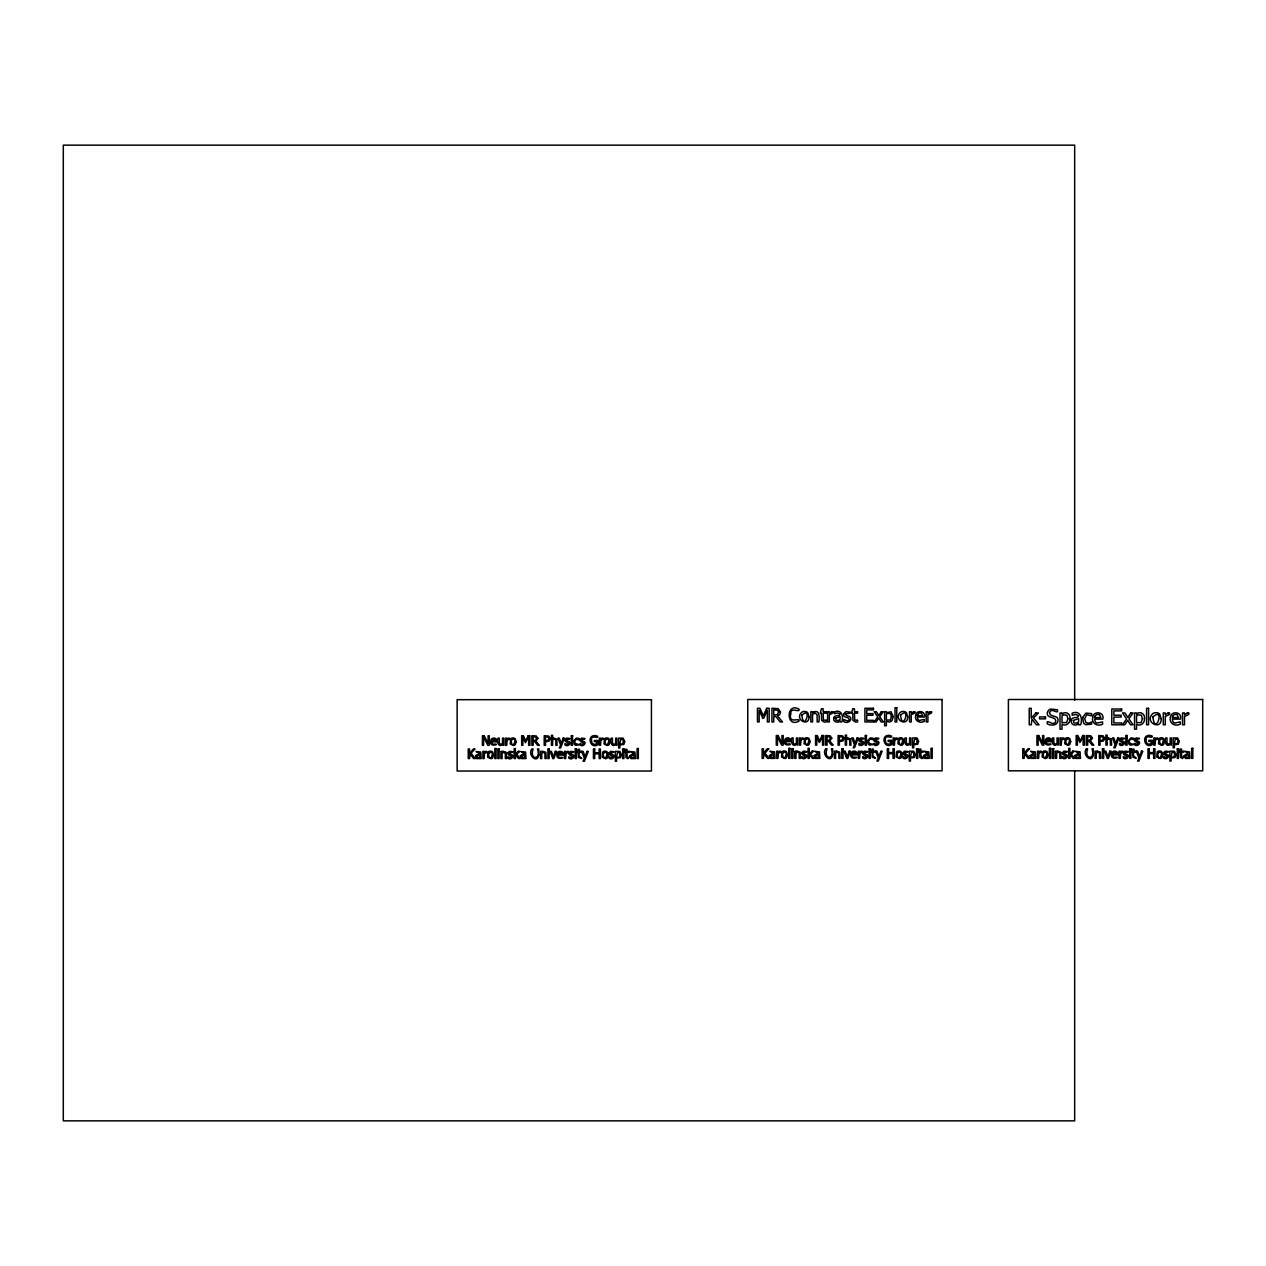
<?xml version="1.0" encoding="UTF-8"?>
<svg xmlns="http://www.w3.org/2000/svg" width="1266" height="1266" viewBox="0 0 1266 1266"><rect width="100%" height="100%" fill="white"/><g stroke="black" fill="none" stroke-linecap="round" stroke-linejoin="round"><path stroke-width="1.5" d="M831.667 711.793L829.325 713.217L829.325 711.698L827.6 711.698L827.6 721.952L829.325 721.952L829.325 714.673C830.971 713.977 835.465 712.473 831.667 711.793A3.355 3.355 0 0 1 833.028 711.761M913.577 711.793L911.235 713.217L911.235 711.698L909.51 711.698L909.51 721.952L911.235 721.952L911.235 714.673C912.881 713.977 917.391 712.473 913.577 711.793A3.355 3.355 0 0 1 914.938 711.761M930.241 711.793L927.899 713.217L927.899 711.698L926.174 711.698L926.174 721.952L927.899 721.952L927.899 714.673C929.545 713.977 934.055 712.473 930.241 711.793A3.355 3.355 0 0 1 931.602 711.761M1167.98 713.075L1165.274 714.736L1165.274 712.964L1163.28 712.964L1163.28 724.801L1165.274 724.801L1165.274 716.398C1167.189 715.591 1172.379 713.866 1167.98 713.075A3.877 3.877 0 0 1 1169.562 713.043M1187.223 713.075L1184.517 714.736L1184.517 712.964L1182.539 712.964L1182.539 724.801L1184.517 724.801L1184.517 716.398C1186.432 715.591 1191.622 713.866 1187.223 713.075A3.877 3.877 0 0 1 1188.806 713.043M875.645 751.165L878.272 758.033L876.974 761.056L878.288 761.056L882.165 751.165L880.899 751.165L878.936 756.514L876.958 751.165L873.35 751.165L873.35 749.092L872.147 749.092L871.325 752.178L872.147 752.178L872.274 757.226L875.597 758.318C874.948 756.704 871.261 756.562 873.35 752.178L875.597 752.178L875.597 751.165M1074.676 700.161L1074.676 145.147L63.3 145.147L63.3 1120.853L1074.676 1120.853L1074.676 771.263M538.778 754.963C537.417 764.142 527.257 755.058 531.831 748.95L533.097 748.95C529.204 760.28 541.405 760.28 537.496 748.95L538.778 748.95L538.778 754.963M832.664 754.773C831.303 763.952 821.143 754.868 825.701 748.76L826.983 748.76C823.074 760.091 835.291 760.091 831.382 748.76L832.664 748.76L832.664 754.773M1093.302 754.773C1091.941 763.952 1081.781 754.868 1086.355 748.76L1087.621 748.76C1083.728 760.091 1095.929 760.091 1092.02 748.76L1093.302 748.76L1093.302 754.773M621.416 754.773L620.562 757.654L616.574 758.223L616.574 761.246L615.371 761.246L615.371 751.355L619.897 751.403L621.416 754.773M624.692 741.544L623.822 744.424L619.849 744.978L619.849 748L618.631 748L618.631 738.125L623.157 738.173L624.692 741.544M893.226 716.556L892.008 720.639L889.792 722.063L886.358 721.43L886.358 725.735L884.633 725.735L884.633 711.698L886.358 711.698L886.358 712.774L891.058 711.761L893.226 716.556M915.302 754.583L914.432 757.464L910.46 758.018L910.46 761.056L909.241 761.056L909.241 751.165L913.767 751.213L915.302 754.583M918.578 741.354L917.708 744.218L913.736 744.788L913.736 747.81L912.517 747.81L912.517 737.936L917.043 737.983L918.578 741.354M1069.944 718.582C1070.545 722.807 1065.925 726.937 1062 724.215L1062 729.169L1060.006 729.169L1060.006 712.964L1062 712.964L1062 714.214C1065.276 710.479 1070.862 714.024 1069.944 718.582M1144.48 718.582C1145.065 722.807 1140.46 726.937 1136.536 724.215L1136.536 729.169L1134.542 729.169L1134.542 712.964L1136.536 712.964L1136.536 714.214C1139.811 710.479 1145.382 714.024 1144.48 718.582M1175.94 754.583L1175.085 757.464L1171.097 758.018L1171.097 761.056L1169.895 761.056L1169.895 751.165L1174.421 751.213L1175.94 754.583M1179.216 741.354L1178.345 744.218L1174.373 744.788L1174.373 747.81L1173.155 747.81L1173.155 737.936L1177.681 737.983L1179.216 741.354M493.582 754.979L492.711 757.78A2.849 2.849 0 0 1 491.066 758.714L487.632 757.195L488.027 752.162A2.88 2.88 0 0 1 489.673 751.229L491.066 751.229A2.849 2.849 0 0 1 492.711 752.162L493.582 754.979M516.196 741.734L515.309 744.55A2.849 2.849 0 0 1 513.664 745.484L510.23 743.965L510.625 738.933A2.88 2.88 0 0 1 512.287 737.983L513.664 737.983A2.849 2.849 0 0 1 515.309 738.917L516.196 741.734M591.396 739.66L591.855 742.841L593.849 744.361L596.523 744.123L596.523 741.623L594.292 741.623L594.292 740.499L597.789 740.499L597.789 744.709C590.636 749.694 586.364 735.768 594.609 735.546A6.172 6.172 0 0 1 597.109 736.084L597.742 736.369C598.422 739.423 591.175 734.106 591.396 739.66M608.218 754.979L607.332 757.78A2.849 2.849 0 0 1 605.686 758.714L602.252 757.195L602.648 752.162A2.88 2.88 0 0 1 604.293 751.229L605.686 751.229A2.849 2.849 0 0 1 607.332 752.162L608.218 754.979M610.006 741.734L609.136 744.55A2.849 2.849 0 0 1 607.49 745.484L604.04 743.965L604.452 738.933A2.88 2.88 0 0 1 606.097 737.983L607.49 737.983A2.849 2.849 0 0 1 609.136 738.917L610.006 741.734M787.468 754.773L786.597 757.59A2.849 2.849 0 0 1 784.952 758.524L781.502 757.005L781.913 751.972A2.88 2.88 0 0 1 783.559 751.023L784.952 751.023A2.849 2.849 0 0 1 786.597 751.972L787.468 754.773M790.68 713.882C788.322 724.674 799.811 716.967 799.068 721.019C785.87 728.725 785.901 701.586 799.068 709.197C800.128 713.438 790.221 706.096 790.68 713.882M809.069 716.825C809.18 727.08 794.731 720.022 801.172 712.837A4.083 4.083 0 0 1 803.514 711.508L805.477 711.508A4.035 4.035 0 0 1 807.819 712.837L809.069 716.825M810.066 741.544L809.196 744.361A2.849 2.849 0 0 1 807.55 745.294L804.116 743.775L804.511 738.743A2.88 2.88 0 0 1 806.157 737.793L807.55 737.793A2.849 2.849 0 0 1 809.196 738.727L810.066 741.544M885.282 739.471L885.725 742.651L887.719 744.171L890.409 743.917L890.409 741.433L888.178 741.433L888.178 740.309L891.675 740.309L891.675 744.519C884.523 749.504 880.25 735.578 888.479 735.356A6.172 6.172 0 0 1 890.995 735.894L891.628 736.179C892.324 739.233 885.029 733.916 885.282 739.471M902.088 754.773L901.218 757.59A2.849 2.849 0 0 1 899.572 758.524L896.122 757.005L896.534 751.972A2.88 2.88 0 0 1 898.18 751.023L899.572 751.023A2.849 2.849 0 0 1 901.218 751.972L902.088 754.773M903.892 741.544L903.006 744.361A2.849 2.849 0 0 1 901.36 745.294L897.926 743.775L898.322 738.743A2.88 2.88 0 0 1 899.984 737.793L901.36 737.793A2.849 2.849 0 0 1 903.006 738.727L903.892 741.544M907.738 716.825C907.864 727.08 893.416 720.022 899.841 712.837A4.083 4.083 0 0 1 902.183 711.508L904.161 711.508A4.035 4.035 0 0 1 906.488 712.837L907.738 716.825M1048.106 754.773L1047.235 757.59A2.849 2.849 0 0 1 1045.589 758.524L1042.155 757.005L1042.551 751.972A2.88 2.88 0 0 1 1044.197 751.023L1045.589 751.023A2.849 2.849 0 0 1 1047.235 751.972L1048.106 754.773M1070.72 741.544L1069.833 744.361A2.849 2.849 0 0 1 1068.188 745.294L1064.753 743.775L1065.149 738.743A2.88 2.88 0 0 1 1066.811 737.793L1068.188 737.793A2.849 2.849 0 0 1 1069.833 738.727L1070.72 741.544M1145.92 739.471L1146.379 742.651L1148.373 744.171L1151.047 743.917L1151.047 741.433L1148.816 741.433L1148.816 740.309L1152.313 740.309L1152.313 744.519C1145.16 749.504 1140.888 735.578 1149.132 735.356A6.172 6.172 0 0 1 1151.633 735.894L1152.266 736.179C1152.962 739.233 1145.683 733.916 1145.92 739.471M1161.238 718.898C1161.381 730.735 1144.686 722.585 1152.123 714.293A4.716 4.716 0 0 1 1154.829 712.742L1157.108 712.742A4.668 4.668 0 0 1 1159.798 714.277L1161.238 718.898M1162.742 754.773L1161.856 757.59A2.849 2.849 0 0 1 1160.21 758.524L1156.776 757.005L1157.171 751.972A2.88 2.88 0 0 1 1158.833 751.023L1160.21 751.023A2.849 2.849 0 0 1 1161.856 751.972L1162.742 754.773M1164.53 741.544L1163.66 744.361A2.849 2.849 0 0 1 1162.014 745.294L1158.564 743.775L1158.976 738.743A2.88 2.88 0 0 1 1160.621 737.793L1162.014 737.793A2.849 2.849 0 0 1 1163.66 738.727L1164.53 741.544M490.702 740.942C488.739 748.617 502.46 743.158 493.265 744.281A2.01 2.01 0 0 1 492.237 743.411L491.873 741.86L496.873 741.86C498.108 737.382 490.923 736.511 490.702 740.942M557.072 754.172C555.125 761.863 568.814 756.388 559.635 757.527A2.01 2.01 0 0 1 558.607 756.657L558.259 755.09L563.259 755.09C564.478 750.611 557.309 749.741 557.072 754.172M784.588 740.752C782.641 748.428 796.314 742.968 787.151 744.091A2.01 2.01 0 0 1 786.107 743.221L785.759 741.67L790.759 741.67C791.978 737.192 784.809 736.321 784.588 740.752M850.958 753.982C848.995 761.657 862.716 756.198 853.521 757.321A2.01 2.01 0 0 1 852.493 756.467L852.129 754.9L857.129 754.9C858.364 750.422 851.179 749.551 850.958 753.982M915.666 715.701C914.258 720.765 920.24 723.899 924.243 721.319L924.243 719.452L919.306 720.449A2.849 2.849 0 0 1 917.834 719.215L917.328 716.999L924.433 716.999C926.174 710.637 915.983 709.403 915.666 715.701M1045.225 740.752C1043.263 748.428 1056.983 742.968 1047.789 744.091A2.01 2.01 0 0 1 1046.76 743.221L1046.396 741.67L1051.397 741.67C1052.632 737.192 1045.447 736.321 1045.225 740.752M1092.7 717.585C1091.086 723.44 1097.97 727.048 1102.607 724.089L1102.607 721.921L1096.894 723.076A3.292 3.292 0 0 1 1095.201 721.652L1094.631 719.104L1102.828 719.104C1104.838 711.745 1093.064 710.321 1092.7 717.585M1111.595 753.982C1109.633 761.657 1123.353 756.198 1114.159 757.321A2.01 2.01 0 0 1 1113.13 756.467L1112.782 754.9L1117.783 754.9C1119.002 750.422 1111.833 749.551 1111.595 753.982M1170.385 717.585C1168.771 723.44 1175.671 727.048 1180.292 724.089L1180.292 721.921L1174.595 723.076A3.292 3.292 0 0 1 1172.902 721.652L1172.316 719.104L1180.513 719.104C1182.523 711.745 1170.749 710.321 1170.385 717.585M573.878 740.863L574.368 744.06A2.801 2.801 0 0 0 575.824 745.278C585.952 743.854 569.795 745.753 576.315 739.186L579.322 739.882L579.322 738.521L576.473 738.015L573.878 740.863M867.764 740.673L868.239 743.87A2.801 2.801 0 0 0 869.71 745.088C879.854 743.633 863.665 745.579 870.201 738.996L873.208 739.692L873.208 738.315L870.359 737.825L867.764 740.673M1082.683 717.458L1083.474 722.696A4.589 4.589 0 0 0 1085.864 724.69L1091.609 724.136L1091.609 721.905L1089.029 723.25L1086.054 722.68L1084.646 718.898L1086.687 714.72L1091.609 715.844L1091.609 713.613L1085.864 713.122L1082.683 717.458M1128.402 740.673L1128.892 743.87A2.801 2.801 0 0 0 1130.348 745.088C1140.508 743.633 1124.303 745.579 1130.839 738.996L1133.845 739.692L1133.845 738.315L1130.997 737.825L1128.402 740.673M550.299 738.616L548.906 741.196L545.504 741.765L545.504 745.342L544.222 745.342L544.222 735.72L548.653 736.052L550.299 738.616M844.169 738.426L842.792 741.006L839.374 741.56L839.374 745.152L838.092 745.152L838.092 735.53L842.539 735.862L844.169 738.426M1104.822 738.426L1103.43 741.006L1100.027 741.56L1100.027 745.152L1098.746 745.152L1098.746 735.53L1103.177 735.862L1104.822 738.426M507.903 752.922L508.22 754.599L511.796 756.672L510.261 757.733L507.888 756.783L507.824 758.144C511.005 761.04 515.8 755.232 510.736 754.409C505.894 751.862 513.743 753.254 512.777 751.703L509.438 751.339L507.903 752.922M565.016 739.692L565.348 741.37L568.925 743.427L567.39 744.487L565 743.553L564.937 744.914C568.117 747.81 572.928 741.987 567.848 741.18C563.006 738.632 570.855 740.009 569.89 738.474L566.567 738.11L565.016 739.692M568.877 752.922L569.209 754.599L572.786 756.672L571.251 757.733L568.798 756.783L568.798 758.144C571.979 761.04 576.79 755.232 571.71 754.409C566.883 751.862 574.732 753.254 573.767 751.703L570.428 751.339L568.877 752.922M580.05 739.692L580.382 741.37L583.958 743.427L582.423 744.487L580.05 743.553L579.986 744.914C583.151 747.81 587.962 741.987 582.882 741.18C578.056 738.632 585.905 740.009 584.939 738.474L581.6 738.11L580.05 739.692M609.088 752.922L609.421 754.599L612.997 756.672L611.462 757.733L609.073 756.783L609.009 758.144C612.19 761.04 617.001 755.232 611.921 754.409C607.079 751.862 614.928 753.254 613.963 751.703L610.639 751.339L609.088 752.922M801.774 752.732L802.106 754.409L805.682 756.467L804.147 757.527L801.758 756.593L801.695 757.954C804.875 760.85 809.686 755.042 804.606 754.22C799.764 751.672 807.613 753.064 806.648 751.513L803.324 751.149L801.774 752.732M843.71 713.913C842.333 718.408 849.85 716.303 849.106 719.943C847.429 722.981 842.634 716.952 843.599 721.335C848.125 725.45 854.93 717.189 847.729 716.034C840.861 712.41 852.002 714.388 850.641 712.188L845.91 711.666L843.71 713.913M858.902 739.502L859.234 741.18L862.811 743.237L861.26 744.297L858.886 743.364L858.823 744.725C862.004 747.62 866.799 741.797 861.735 740.974C856.892 738.442 864.741 739.819 863.776 738.284L860.453 737.92L858.902 739.502M862.763 752.732L863.096 754.409L866.672 756.467L865.137 757.527L862.747 756.593L862.684 757.954C865.865 760.85 870.676 755.042 865.596 754.22C860.753 751.672 868.603 753.064 867.637 751.513L864.314 751.149L862.763 752.732M873.936 739.502L874.268 741.18L877.844 743.237L876.309 744.297L873.92 743.364L873.857 744.725C877.037 747.62 881.848 741.797 876.768 740.974C871.926 738.442 879.775 739.819 878.81 738.284L875.486 737.92L873.936 739.502M902.975 752.732L903.307 754.409L906.867 756.467L905.332 757.527L902.895 756.593L902.895 757.954C906.076 760.85 910.871 755.042 905.807 754.22C900.965 751.672 908.814 753.064 907.849 751.513L904.525 751.149L902.975 752.732M1062.427 752.732L1062.744 754.409L1066.32 756.467L1064.785 757.527L1062.348 756.593L1062.348 757.954C1065.529 760.85 1070.324 755.042 1065.26 754.22C1060.417 751.672 1068.267 753.064 1067.301 751.513L1063.962 751.149L1062.427 752.732M1119.54 739.502L1119.872 741.18L1123.448 743.237L1121.913 744.297L1119.46 743.364L1119.46 744.725C1122.641 747.62 1127.452 741.797 1122.372 740.974C1117.53 738.442 1125.379 739.819 1124.43 738.284L1121.09 737.92L1119.54 739.502M1123.401 752.732L1123.733 754.409L1127.31 756.467L1125.775 757.527L1123.401 756.593L1123.322 757.954C1126.503 760.85 1131.313 755.042 1126.234 754.22C1121.407 751.672 1129.256 753.064 1128.291 751.513L1124.952 751.149L1123.401 752.732M1134.573 739.502L1134.906 741.18L1138.482 743.237L1136.947 744.297L1134.51 743.364L1134.51 744.725C1137.675 747.62 1142.486 741.797 1137.406 740.974C1132.579 738.442 1140.429 739.819 1139.463 738.284L1136.124 737.92L1134.573 739.502M1163.612 752.732L1163.945 754.409L1167.521 756.467L1165.986 757.527L1163.596 756.593L1163.533 757.954C1166.714 760.85 1171.525 755.042 1166.445 754.22C1161.602 751.672 1169.452 753.064 1168.486 751.513L1165.163 751.149L1163.612 752.732M1047.504 712.331C1045.542 719.104 1057.015 715.86 1055.622 721.715C1053.518 727.032 1045.827 717.775 1047.298 723.867C1050.875 726.067 1057.885 725.64 1058.028 720.322C1058.661 714.499 1048.438 717.68 1049.815 712.03C1051.761 707.203 1058.835 715.48 1057.411 709.767L1050.606 709.071A5.032 5.032 0 0 0 1048.248 710.732L1047.504 712.331M488.518 753.745C489.8 766.294 496.256 747.051 488.518 753.745M511.132 740.515C512.398 753.048 518.87 733.805 511.132 740.515M603.138 753.745C604.42 766.294 610.892 747.051 603.138 753.745M604.942 740.515C606.208 753.048 612.681 733.805 604.942 740.515M782.404 753.555C783.686 766.088 790.142 746.861 782.404 753.555M801.869 715.1C803.673 732.887 812.867 705.573 801.869 715.1M805.002 740.325C806.284 752.859 812.74 733.615 805.002 740.325M900.553 715.1C902.357 732.887 911.536 705.573 900.553 715.1M897.024 753.555C898.306 766.088 904.763 746.861 897.024 753.555M898.828 740.325C900.094 752.859 906.567 733.615 898.828 740.325M1043.042 753.555C1044.323 766.088 1050.78 746.861 1043.042 753.555M1065.656 740.325C1066.922 752.859 1073.394 733.615 1065.656 740.325M1152.93 716.888C1155.019 737.445 1165.622 705.89 1152.93 716.888M1157.662 753.555C1158.944 766.088 1165.416 746.861 1157.662 753.555M1159.466 740.325C1160.748 752.859 1167.205 733.615 1159.466 740.325M620.166 754.916L619.359 757.242L616.574 757.226L617.491 752.542L619.549 752.7L620.166 754.916M623.442 741.686L622.619 744.012L619.849 743.997L620.767 739.312L622.809 739.471L623.442 741.686M891.454 716.746L890.299 720.053L886.358 720.038L886.358 714.23L887.656 713.391L890.568 713.597L891.454 716.746M914.052 754.726L913.229 757.052L910.46 757.036L911.378 752.352L913.419 752.51L914.052 754.726M917.312 741.48L916.505 743.807L913.736 743.807L914.638 739.122L916.695 739.281L917.312 741.48M1067.887 718.803L1066.558 722.617L1062 722.601L1062 715.891L1063.503 714.91L1066.858 715.163L1067.887 718.803M1142.423 718.803L1141.093 722.617L1136.536 722.601L1136.536 715.891L1138.039 714.91L1141.394 715.163L1142.423 718.803M1174.69 754.726L1173.883 757.052L1171.097 757.036L1172.015 752.352L1174.073 752.51L1174.69 754.726M1177.966 741.48L1177.143 743.807L1174.373 743.807L1175.291 739.122L1177.333 739.281L1177.966 741.48M475.51 755.786L476.776 758.603L481.175 758.571L480.732 752.067L476.016 751.513C480.368 753.856 481.191 751.798 475.51 755.786M520.342 755.786L521.608 758.603L526.007 758.571L525.564 752.067L520.848 751.513C525.2 753.856 526.023 751.798 520.342 755.786M629.708 755.786L630.974 758.603L635.374 758.571L634.931 752.067L630.215 751.513C634.567 753.856 635.39 751.798 629.708 755.786M769.396 755.596L770.662 758.413L775.061 758.381L774.618 751.877L769.902 751.324C774.254 753.666 775.077 751.608 769.396 755.596M814.212 755.596L815.478 758.413L819.877 758.381L819.45 751.877L814.718 751.324C819.07 753.666 819.909 751.608 814.212 755.596M833.772 717.996C832.648 721.81 837.839 723.598 840.102 720.86L840.102 721.952L841.811 721.952C843.947 716.445 841.32 708.802 834.484 711.919L834.484 713.676L837.617 712.98L839.912 713.897C840.735 716.967 833.977 714.214 833.772 717.996M923.594 755.596L924.845 758.413L929.26 758.381L928.817 751.877L924.101 751.324C928.453 753.666 929.276 751.608 923.594 755.596M1030.033 755.596L1031.299 758.413L1035.699 758.381L1035.256 751.877L1030.54 751.324C1034.892 753.666 1035.715 751.608 1030.033 755.596M1071.305 720.243C1070.023 724.658 1076.005 726.716 1078.616 723.551L1078.616 724.801L1080.61 724.801C1083.063 718.455 1080.04 709.625 1072.144 713.233L1072.144 715.243L1075.752 714.451L1078.41 715.512C1079.344 719.056 1071.558 715.876 1071.305 720.243M1074.866 755.596L1076.132 758.413L1080.531 758.381L1080.088 751.877L1075.372 751.324C1079.724 753.666 1080.547 751.608 1074.866 755.596M1184.232 755.596L1185.498 758.413L1189.898 758.381L1189.454 751.877L1184.739 751.324C1189.091 753.666 1189.913 751.608 1184.232 755.596M537.892 738.331L535.898 741.164L539.316 745.342L537.654 745.342L534.616 741.512L533.144 741.512L533.144 745.342L531.862 745.342L531.862 735.72L536.278 735.957L537.892 738.331M780.505 711.998L779.729 714.515L777.656 716.002L782.53 721.952L780.173 721.952L775.836 716.524L773.763 716.524L773.763 721.952L771.943 721.952L771.943 708.28L778.21 708.628L780.505 711.998M831.778 738.141L829.784 740.958L833.202 745.152L831.54 745.152L828.486 741.322L827.03 741.322L827.03 745.152L825.748 745.152L825.748 735.53L830.164 735.768L831.778 738.141M1092.416 738.141L1090.422 740.958L1093.84 745.152L1092.178 745.152L1089.14 741.322L1087.668 741.322L1087.668 745.152L1086.386 745.152L1086.386 735.53L1090.801 735.768L1092.416 738.141M536.547 738.426L535.676 740.214L533.144 740.452L533.144 736.828L535.945 737.144L536.547 738.426M778.606 712.125L777.34 714.657L773.763 715.005L773.763 709.846L777.735 710.321L778.606 712.125M830.433 738.236L829.547 740.009L827.03 740.262L827.03 736.622L829.831 736.954L830.433 738.236M1091.07 738.236L1090.2 740.009L1087.668 740.262L1087.668 736.622L1090.469 736.954L1091.07 738.236M476.76 755.913L477.029 757.337L478.595 757.606L479.972 756.799L479.972 754.805L476.76 755.913M521.592 755.913L521.861 757.337L523.428 757.606L524.789 756.799L524.789 754.805L521.592 755.913M548.953 738.664L548.067 740.357L545.504 740.673L545.504 736.828L548.273 737.192L548.953 738.664M630.959 755.913L631.228 757.337L632.794 757.606L634.155 756.799L634.155 754.805L630.959 755.913M770.646 755.723L770.915 757.147L772.482 757.4L773.842 756.609L773.842 754.599L770.646 755.723M815.478 755.723L815.747 757.147L817.314 757.4L818.675 756.609L818.675 754.599L815.478 755.723M835.544 718.17L835.924 720.196L838.155 720.56L840.102 719.42L840.102 716.588L835.544 718.17M842.84 738.458L841.937 740.167L839.374 740.468L839.374 736.622L842.143 737.002L842.84 738.458M924.845 755.723L925.114 757.147L926.68 757.4L928.041 756.609L928.041 754.599L924.845 755.723M1031.284 755.723L1031.553 757.147L1033.119 757.4L1034.496 756.609L1034.496 754.599L1031.284 755.723M1073.362 720.449L1073.805 722.791L1076.385 723.202L1078.616 721.889L1078.616 718.613L1073.362 720.449M1076.116 755.723L1076.385 757.147L1077.952 757.4L1079.312 756.609L1079.312 754.599L1076.116 755.723M1103.477 738.458L1102.591 740.167L1100.027 740.468L1100.027 736.622L1102.797 737.002L1103.477 738.458M1185.482 755.723L1185.751 757.147L1187.318 757.4L1188.679 756.609L1188.679 754.599L1185.482 755.723M492.063 740.119L491.873 740.927L495.702 740.927L494.737 739.075L492.063 740.119M558.433 753.365L558.259 754.172L562.072 754.172L561.107 752.305L558.433 753.365M785.933 739.93L785.759 740.737L789.573 740.737L788.623 738.885L785.933 739.93M852.319 753.175L852.129 753.966L855.958 753.966L854.993 752.115L852.319 753.175M917.581 714.546L917.328 715.686L922.756 715.686L921.395 713.043L919.053 713.043L917.581 714.546M1046.586 739.93L1046.396 740.737L1050.226 740.737L1049.261 738.885L1046.586 739.93M1094.916 716.255L1094.631 717.569L1100.882 717.569L1099.315 714.515L1096.609 714.53L1094.916 716.255M1112.956 753.175L1112.782 753.966L1116.596 753.966L1115.631 752.115L1112.956 753.175M1172.617 716.255L1172.316 717.569L1178.583 717.569L1177 714.515L1174.31 714.53L1172.617 716.255M555.331 751.355L553.369 756.926L551.39 751.355L550.093 751.355L552.783 758.571L553.875 758.571L556.597 751.355L555.331 751.355M849.217 751.165L847.255 756.736L845.277 751.165L843.963 751.165L846.669 758.381L847.761 758.381L850.483 751.165L849.217 751.165M1109.855 751.165L1107.892 756.736L1105.914 751.165L1104.617 751.165L1107.307 758.381L1108.399 758.381L1111.121 751.165L1109.855 751.165M563.196 738.125L561.234 743.474L559.271 738.125L557.958 738.125L560.585 744.994L559.287 748L560.585 748L564.462 738.125L563.196 738.125M587.013 751.355L585.05 756.704L583.088 751.355L579.48 751.355L579.48 749.282L578.261 749.282L577.438 752.368L578.261 752.368L578.404 757.432L581.711 758.508C581.047 756.91 577.407 756.736 579.48 752.368L581.711 752.368L581.711 751.355L584.386 758.223L583.104 761.246L584.401 761.246L588.279 751.355L587.013 751.355M857.082 737.936L855.12 743.284L853.142 737.936L851.844 737.936L854.455 744.804L853.173 747.81L854.471 747.81L858.348 737.936L857.082 737.936M1117.72 737.936L1115.757 743.284L1113.795 737.936L1112.482 737.936L1115.109 744.804L1113.811 747.81L1115.109 747.81L1118.986 737.936L1117.72 737.936M1141.536 751.165L1139.574 756.514L1137.612 751.165L1134.004 751.165L1134.004 749.092L1132.785 749.092L1131.962 752.178L1132.785 752.178L1132.928 757.226L1136.235 758.318C1135.586 756.704 1131.899 756.562 1134.004 752.178L1136.235 752.178L1136.235 751.165L1138.909 758.033L1137.628 761.056L1138.925 761.056L1142.802 751.165L1141.536 751.165M528.144 735.72L525.817 741.085L523.412 735.72L521.671 735.72L521.671 745.342L522.874 745.342L522.874 737.049L525.358 742.699L528.634 737.049L528.634 745.342L529.916 745.342L529.916 735.72L528.144 735.72M766.658 708.28L763.351 715.891L759.948 708.28L757.464 708.28L757.464 721.952L759.157 721.952L759.157 710.179L762.702 718.186L763.794 718.186L767.354 710.179L767.354 721.952L769.174 721.952L769.174 708.28L766.658 708.28M822.014 735.53L819.703 740.895L817.298 735.53L815.557 735.53L815.557 745.152L816.744 745.152L816.744 736.859L819.244 742.509L822.52 736.859L822.52 745.152L823.802 745.152L823.802 735.53L822.014 735.53M1082.667 735.53L1080.341 740.895L1077.936 735.53L1076.195 735.53L1076.195 745.152L1077.398 745.152L1077.398 736.859L1079.882 742.509L1083.158 736.859L1083.158 745.152L1084.44 745.152L1084.44 735.53L1082.667 735.53M881.326 711.698L878.794 715.543L876.325 711.698L874.205 711.698L877.734 716.873L874.173 721.952L876.119 721.952L878.683 718.075L881.168 721.952L883.288 721.952L879.743 716.746L883.288 711.698L881.326 711.698M1130.728 712.964L1127.8 717.395L1124.952 712.964L1122.499 712.964L1126.582 718.93L1122.467 724.801L1124.714 724.801L1127.674 720.338L1130.554 724.801L1132.991 724.801L1128.908 718.803L1132.991 712.964L1130.728 712.964M470.097 754.093L469.528 758.571L468.246 758.571L468.246 748.95L469.528 748.95L469.528 753.381L473.468 748.95L475.035 748.95L471.047 753.254L475.256 758.571L473.595 758.571L470.097 754.093M763.968 753.903L763.414 758.381L762.132 758.381L762.132 748.76L763.414 748.76L763.414 753.191L767.354 748.76L768.905 748.76L764.933 753.064L769.142 758.381L767.481 758.381L763.968 753.903M1024.621 753.903L1024.052 758.381L1022.77 758.381L1022.77 748.76L1024.052 748.76L1024.052 753.191L1027.992 748.76L1029.559 748.76L1025.571 753.064L1029.78 758.381L1028.119 758.381L1024.621 753.903M518.237 751.355L515.389 754.409L515.389 748.523L514.17 748.523L514.17 758.571L515.389 758.571L515.863 755.09L518.554 758.571L520.152 758.571L516.781 754.378L519.756 751.355L518.237 751.355M812.123 751.165L809.259 754.22L809.259 748.333L808.056 748.333L808.056 758.381L809.259 758.381L809.749 754.9L812.44 758.381L814.038 758.381L810.667 754.188L813.627 751.165L812.123 751.165M1035.905 712.964L1031.22 717.98L1031.22 708.311L1029.226 708.311L1029.226 724.801L1031.22 724.801L1031.996 719.104L1036.427 724.801L1039.038 724.801L1033.515 717.917L1038.389 712.964L1035.905 712.964M1072.761 751.165L1069.912 754.22L1069.912 748.333L1068.694 748.333L1068.694 758.381L1069.912 758.381L1070.387 754.9L1073.077 758.381L1074.676 758.381L1071.305 754.188L1074.28 751.165L1072.761 751.165M484.546 753.08L484.103 758.571L482.884 758.571L482.884 751.355L484.103 751.355L484.103 752.431L485.748 751.418A2.374 2.374 0 0 1 486.714 751.403L486.714 752.669L484.546 753.08M507.144 739.85L506.701 745.342L505.482 745.342L505.482 738.125L506.701 738.125L506.701 739.202L508.346 738.189A2.374 2.374 0 0 1 509.312 738.173L509.312 739.439L507.144 739.85M566.139 753.08L565.696 758.571L564.478 758.571L564.478 751.355L565.696 751.355L565.696 752.431L567.342 751.418A2.374 2.374 0 0 1 568.307 751.403L568.307 752.669L566.139 753.08M600.954 739.85L600.511 745.342L599.293 745.342L599.293 738.125L600.511 738.125L600.511 739.202L602.157 738.189A2.374 2.374 0 0 1 603.122 738.173L603.122 739.439L600.954 739.85M778.416 752.89L777.973 758.381L776.754 758.381L776.754 751.165L777.973 751.165L777.973 752.241L779.619 751.229A2.374 2.374 0 0 1 780.584 751.213L780.584 752.479L778.416 752.89M801.03 739.66L800.587 745.152L799.368 745.152L799.368 737.936L800.587 737.936L800.587 739.012L802.233 737.999A2.374 2.374 0 0 1 803.198 737.967L803.198 739.233L801.03 739.66M860.025 752.89L859.582 758.381L858.364 758.381L858.364 751.165L859.582 751.165L859.582 752.241L861.228 751.229A2.374 2.374 0 0 1 862.193 751.213L862.193 752.479L860.025 752.89M894.84 739.66L894.397 745.152L893.179 745.152L893.179 737.936L894.397 737.936L894.397 739.012L896.043 737.999A2.374 2.374 0 0 1 897.008 737.967L897.008 739.233L894.84 739.66M1039.07 752.89L1038.626 758.381L1037.408 758.381L1037.408 751.165L1038.626 751.165L1038.626 752.241L1040.272 751.229A2.374 2.374 0 0 1 1041.238 751.213L1041.238 752.479L1039.07 752.89M1061.668 739.66L1061.225 745.152L1060.006 745.152L1060.006 737.936L1061.225 737.936L1061.225 739.012L1062.87 737.999A2.374 2.374 0 0 1 1063.836 737.967L1063.836 739.233L1061.668 739.66M1120.663 752.89L1120.22 758.381L1119.002 758.381L1119.002 751.165L1120.22 751.165L1120.22 752.241L1121.866 751.229A2.374 2.374 0 0 1 1122.831 751.213L1122.831 752.479L1120.663 752.89M1155.478 739.66L1155.035 745.152L1153.817 745.152L1153.817 737.936L1155.035 737.936L1155.035 739.012L1156.681 737.999A2.374 2.374 0 0 1 1157.646 737.967L1157.646 739.233L1155.478 739.66M502.507 744.55C498.44 748.174 496.589 741.006 498.06 738.125L499.263 738.125L499.31 743.189L500.64 744.392L502.507 743.522L502.507 738.125L503.726 738.125L503.726 745.342L502.507 744.55M615.656 744.55C611.589 748.174 609.737 741.006 611.209 738.125L612.412 738.125L612.459 743.189L613.788 744.392L615.656 743.522L615.656 738.125L616.874 738.125L616.874 745.342L615.656 744.55M796.393 744.345C792.326 747.984 790.475 740.8 791.93 737.936L793.149 737.936L793.196 743L794.526 744.202L796.393 743.316L796.393 737.936L797.612 737.936L797.612 745.152L796.393 744.345M909.542 744.345C905.475 747.984 903.623 740.8 905.079 737.936L906.298 737.936L906.345 743L907.675 744.202L909.542 743.316L909.542 737.936L910.76 737.936L910.76 745.152L909.542 744.345M1057.031 744.345C1052.964 747.984 1051.112 740.8 1052.584 737.936L1053.787 737.936L1053.834 743L1055.164 744.202L1057.031 743.316L1057.031 737.936L1058.249 737.936L1058.249 745.152L1057.031 744.345M1170.18 744.345C1166.113 747.984 1164.261 740.8 1165.733 737.936L1166.936 737.936L1166.983 743L1168.312 744.202L1170.18 743.316L1170.18 737.936L1171.398 737.936L1171.398 745.152L1170.18 744.345M503.172 751.418L500.877 751.355L500.877 758.571L502.096 758.571L502.096 753.191L503.979 752.32L505.292 753.539L505.34 758.571L506.558 758.571L506.226 752.257L503.172 751.418M553.701 738.189L552.625 738.933L552.625 735.293L551.422 735.293L551.422 745.342L552.625 745.342L552.625 739.961L554.508 739.075L555.821 740.309L555.869 745.342L557.087 745.342L556.755 739.012L553.701 738.189M542.813 751.418L540.519 751.355L540.519 758.571L541.737 758.571L541.737 753.191L543.605 752.32L544.934 753.539L544.981 758.571L546.2 758.571L545.852 752.257L542.813 751.418M814.085 711.777L812.566 712.837L812.566 711.698L810.841 711.698L810.841 721.952L812.566 721.952L812.566 714.293L815.225 713.059L817.092 714.799L817.171 721.952L818.896 721.952C819.308 718.677 820.131 709.593 814.085 711.777M797.058 751.229L794.763 751.165L794.763 758.381L795.982 758.381L795.982 753.001L797.849 752.131L799.178 753.349L799.226 758.381L800.444 758.381L800.096 752.051L797.058 751.229M847.587 737.999L846.511 738.743L846.511 735.103L845.292 735.103L845.292 745.152L846.511 745.152L846.511 739.755L848.394 738.885L849.708 740.119L849.755 745.152L850.974 745.152L850.641 738.822L847.587 737.999M836.684 751.229L834.405 751.165L834.405 758.381L835.623 758.381L835.623 753.001L837.491 752.131L838.82 753.349L838.867 758.381L840.07 758.381L839.738 752.051L836.684 751.229M1057.696 751.229L1055.401 751.165L1055.401 758.381L1056.619 758.381L1056.619 753.001L1058.503 752.131L1059.816 753.349L1059.864 758.381L1061.082 758.381L1060.75 752.051L1057.696 751.229M1108.225 737.999L1107.149 738.743L1107.149 735.103L1105.946 735.103L1105.946 745.152L1107.149 745.152L1107.149 739.755L1109.032 738.885L1110.345 740.119L1110.393 745.152L1111.611 745.152L1111.279 738.822L1108.225 737.999M1097.337 751.229L1095.043 751.165L1095.043 758.381L1096.261 758.381L1096.261 753.001L1098.128 752.131L1099.458 753.349L1099.505 758.381L1100.724 758.381L1100.376 752.051L1097.337 751.229M629.155 757.416L627.161 757.195L627.002 752.368L629.234 752.368L629.234 751.355L627.002 751.355L627.002 749.282L625.784 749.282L624.961 752.368L625.784 752.368L625.926 757.432L627.889 758.714L629.234 757.416M826.223 720.307L823.391 719.99L823.153 713.138L826.318 713.138L826.318 711.698L823.153 711.698L823.153 708.754L821.428 708.754L820.257 713.138L821.428 713.138L821.618 720.307L824.419 722.158L826.318 721.857L826.318 720.307M857.525 720.307L854.692 719.99L854.455 713.138L857.636 713.138L857.636 711.698L854.455 711.698L854.455 708.754L852.73 708.754L851.575 713.138L852.73 713.138L852.936 720.307L855.721 722.158L857.636 721.857L857.525 720.307M923.041 757.226L921.047 757.005L920.873 752.178L923.12 752.178L923.12 751.165L920.873 751.165L920.873 749.092L919.67 749.092L918.847 752.178L919.67 752.178L919.796 757.226L921.775 758.524L923.12 758.318L923.041 757.226M1183.678 757.226L1181.684 757.005L1181.526 752.178L1183.757 752.178L1183.757 751.165L1181.526 751.165L1181.526 749.092L1180.308 749.092L1179.485 752.178L1180.308 752.178L1180.45 757.226L1182.412 758.524L1183.757 757.226M942.062 699.497L747.763 699.497L747.763 770.82L942.062 770.82L942.062 699.497M1202.7 699.497L1008.401 699.497L1008.401 770.82L1202.7 770.82L1202.7 699.497M651.436 699.687L457.137 699.687L457.137 771.026L651.436 771.026L651.436 699.687M896.771 707.678L895.046 707.678L895.046 721.952L896.771 721.952L896.771 707.678M873.461 708.28L864.915 708.28L864.915 721.952L873.461 721.952L873.461 720.338L866.735 720.338L866.735 715.258L873.002 715.258L873.002 713.644L866.735 713.644L866.735 709.91L873.461 709.91L873.461 708.28M1148.578 708.311L1146.585 708.311L1146.585 724.801L1148.578 724.801L1148.578 708.311M1121.644 709.023L1111.785 709.023L1111.785 724.801L1121.644 724.801L1121.644 722.949L1113.874 722.949L1113.874 717.078L1121.122 717.078L1121.122 715.211L1113.874 715.211L1113.874 710.891L1121.644 710.891L1121.644 709.023M1045.526 716.952L1039.544 716.952L1039.544 718.866L1045.526 718.866L1045.526 716.952M572.612 735.657L571.235 735.657L571.235 736.923L572.612 736.923L572.612 735.657M778.099 735.53L776.28 735.53L776.28 745.152L777.482 745.152L777.482 736.859L781.723 745.152L783.163 745.152L783.163 735.53L781.977 735.53L781.977 743.142L778.099 735.53M866.498 735.467L865.121 735.467L865.121 736.733L866.498 736.733L866.498 735.467M1038.737 735.53L1036.933 735.53L1036.933 745.152L1038.12 745.152L1038.12 736.859L1042.377 745.152L1043.801 745.152L1043.801 735.53L1042.614 735.53L1042.614 743.142L1038.737 735.53M1127.136 735.467L1125.759 735.467L1125.759 736.733L1127.136 736.733L1127.136 735.467M484.213 735.72L482.409 735.72L482.409 745.342L483.596 745.342L483.596 737.049L487.853 745.342L489.277 745.342L489.277 735.72L488.09 735.72L488.09 743.348L484.213 735.72M866.419 737.936L865.2 737.936L865.2 745.152L866.419 745.152L866.419 737.936M1127.057 737.936L1125.838 737.936L1125.838 745.152L1127.057 745.152L1127.057 737.936M572.533 738.125L571.314 738.125L571.314 745.342L572.533 745.342L572.533 738.125M789.952 748.333L788.75 748.333L788.75 758.381L789.952 758.381L789.952 748.333M932.203 748.333L930.985 748.333L930.985 758.381L932.203 758.381L932.203 748.333M1050.606 748.333L1049.387 748.333L1049.387 758.381L1050.606 758.381L1050.606 748.333M1192.841 748.333L1191.622 748.333L1191.622 758.381L1192.841 758.381L1192.841 748.333M496.082 748.523L494.864 748.523L494.864 758.571L496.082 758.571L496.082 748.523M638.317 748.523L637.099 748.523L637.099 758.571L638.317 758.571L638.317 748.523M793.07 748.697L791.677 748.697L791.677 749.963L793.07 749.963L793.07 748.697M843.109 748.697L841.732 748.697L841.732 749.963L843.109 749.963L843.109 748.697M870.359 748.697L868.982 748.697L868.982 749.963L870.359 749.963L870.359 748.697M888.59 748.76L887.308 748.76L887.308 758.381L888.59 758.381L888.59 753.681L893.021 753.681L893.021 758.381L894.302 758.381L894.302 748.76L893.021 748.76L893.021 752.542L888.59 752.542L888.59 748.76M917.882 748.697L916.505 748.697L916.505 749.963L917.882 749.963L917.882 748.697M1053.708 748.697L1052.331 748.697L1052.331 749.963L1053.708 749.963L1053.708 748.697M1103.746 748.697L1102.37 748.697L1102.37 749.963L1103.746 749.963L1103.746 748.697M1131.013 748.697L1129.62 748.697L1129.62 749.963L1131.013 749.963L1131.013 748.697M1149.243 748.76L1147.961 748.76L1147.961 758.381L1149.243 758.381L1149.243 753.681L1153.658 753.681L1153.658 758.381L1154.94 758.381L1154.94 748.76L1153.658 748.76L1153.658 752.542L1149.243 752.542L1149.243 748.76M1178.535 748.697L1177.143 748.697L1177.143 749.963L1178.535 749.963L1178.535 748.697M499.184 748.886L497.807 748.886L497.807 750.152L499.184 750.152L499.184 748.886M549.222 748.886L547.846 748.886L547.846 750.152L549.222 750.152L549.222 748.886M576.489 748.886L575.096 748.886L575.096 750.152L576.489 750.152L576.489 748.886M594.719 748.95L593.438 748.95L593.438 758.571L594.719 758.571L594.719 753.871L599.135 753.871L599.135 758.571L600.416 758.571L600.416 748.95L599.135 748.95L599.135 752.732L594.719 752.732L594.719 748.95M624.011 748.886L622.619 748.886L622.619 750.152L624.011 750.152L624.011 748.886M792.975 751.165L791.772 751.165L791.772 758.381L792.975 758.381L792.975 751.165M843.029 751.165L841.811 751.165L841.811 758.381L843.029 758.381L843.029 751.165M870.28 751.165L869.062 751.165L869.062 758.381L870.28 758.381L870.28 751.165M917.803 751.165L916.584 751.165L916.584 758.381L917.803 758.381L917.803 751.165M1053.629 751.165L1052.41 751.165L1052.41 758.381L1053.629 758.381L1053.629 751.165M1103.667 751.165L1102.449 751.165L1102.449 758.381L1103.667 758.381L1103.667 751.165M1130.918 751.165L1129.715 751.165L1129.715 758.381L1130.918 758.381L1130.918 751.165M1178.44 751.165L1177.222 751.165L1177.222 758.381L1178.44 758.381L1178.44 751.165M499.105 751.355L497.886 751.355L497.886 758.571L499.105 758.571L499.105 751.355M549.143 751.355L547.925 751.355L547.925 758.571L549.143 758.571L549.143 751.355M576.394 751.355L575.191 751.355L575.191 758.571L576.394 758.571L576.394 751.355M623.916 751.355L622.698 751.355L622.698 758.571L623.916 758.571L623.916 751.355"/></g></svg>
